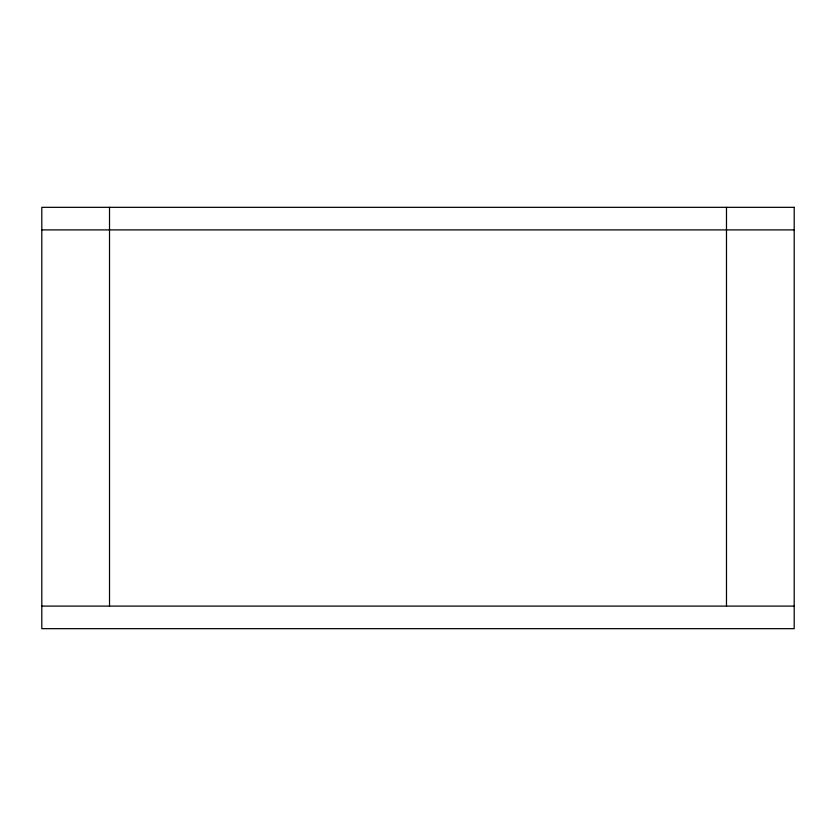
<?xml version="1.0" encoding="UTF-8"?>
<svg xmlns="http://www.w3.org/2000/svg" width="836" height="836" viewBox="0 0 836 836"><rect width="100%" height="100%" fill="white"/><g stroke="black" fill="none" stroke-linecap="round" stroke-linejoin="round"><path stroke-width="1.25" d="M41.8 229.9L794.2 229.9M41.8 606.1L794.2 606.1M726.484 207.328L726.484 606.1M109.516 207.328L109.516 606.1M794.2 207.328L41.8 207.328L41.8 628.672L794.2 628.672L794.2 207.328"/></g></svg>
